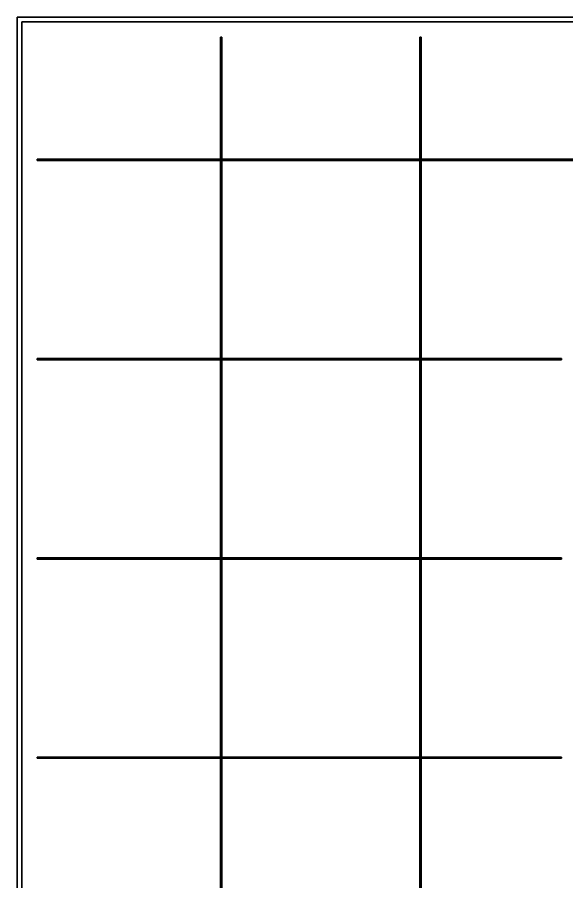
# Model space of a CAD drawing. Header units: metres. Extents: x -0.1 to 82.2, y -0.1 to 82.7.
# Drawn here: x -0.15 to 17.77, y 54.45 to 82.65 of the extents above; entities that cross this region are included whole.
import ezdxf

# ---------------------------------------------------------------- set-up
doc = ezdxf.new("R2010")
doc.units = ezdxf.units.M
doc.layers.add('Site_Joints', color=7, linetype='CONTINUOUS')
doc.layers.add('Site_Plaza', color=7, linetype='CONTINUOUS')

msp = doc.modelspace()

# ---------------------------------------------------------------- linework, layer by layer
at = {"layer": 'Site_Joints'}
for points in [[(6.48, 0.5, 0.002), (6.48, 82, 0.002), (6.52, 82, 0.002), (6.52, 0.5, 0.002)], [(6.48, 0.5, 0.01), (6.52, 0.5, 0.01), (6.52, 82, 0.01), (6.48, 82, 0.01)], [(6.48, 0.5, 0.002), (6.48, 0.5, 0.01), (6.48, 82, 0.01), (6.48, 82, 0.002)], [(6.48, 82, 0.002), (6.48, 82, 0.01), (6.52, 82, 0.01), (6.52, 82, 0.002)], [(6.52, 0.5, 0.002), (6.52, 82, 0.002), (6.52, 82, 0.01), (6.52, 0.5, 0.01)], [(12.98, 0.5, 0.002), (12.98, 82, 0.002), (13.02, 82, 0.002), (13.02, 0.5, 0.002)], [(12.98, 0.5, 0.01), (13.02, 0.5, 0.01), (13.02, 82, 0.01), (12.98, 82, 0.01)], [(12.98, 0.5, 0.002), (12.98, 0.5, 0.01), (12.98, 82, 0.01), (12.98, 82, 0.002)], [(12.98, 82, 0.002), (12.98, 82, 0.01), (13.02, 82, 0.01), (13.02, 82, 0.002)], [(13.02, 0.5, 0.002), (13.02, 82, 0.002), (13.02, 82, 0.01), (13.02, 0.5, 0.01)], [(0.5, 77.98, 0.002), (0.5, 78.02, 0.002), (81.5, 78.02, 0.002), (81.5, 77.98, 0.002)], [(0.5, 77.98, 0.01), (81.5, 77.98, 0.01), (81.5, 78.02, 0.01), (0.5, 78.02, 0.01)], [(0.5, 77.98, 0.002), (0.5, 77.98, 0.01), (0.5, 78.02, 0.01), (0.5, 78.02, 0.002)], [(0.5, 78.02, 0.002), (0.5, 78.02, 0.01), (81.5, 78.02, 0.01), (81.5, 78.02, 0.002)], [(0.5, 77.98, 0.002), (81.5, 77.98, 0.002), (81.5, 77.98, 0.01), (0.5, 77.98, 0.01)], [(0.5, 71.48, 0.002), (0.5, 71.52, 0.002), (17.6, 71.52, 0.002), (17.6, 71.48, 0.002)], [(0.5, 71.48, 0.01), (17.6, 71.48, 0.01), (17.6, 71.52, 0.01), (0.5, 71.52, 0.01)], [(0.5, 71.48, 0.002), (0.5, 71.48, 0.01), (0.5, 71.52, 0.01), (0.5, 71.52, 0.002)], [(0.5, 71.52, 0.002), (0.5, 71.52, 0.01), (17.6, 71.52, 0.01), (17.6, 71.52, 0.002)], [(0.5, 71.48, 0.002), (17.6, 71.48, 0.002), (17.6, 71.48, 0.01), (0.5, 71.48, 0.01)], [(17.6, 71.48, 0.002), (17.6, 71.52, 0.002), (17.6, 71.52, 0.01), (17.6, 71.48, 0.01)], [(0.5, 64.98, 0.002), (0.5, 65.02, 0.002), (17.6, 65.02, 0.002), (17.6, 64.98, 0.002)], [(0.5, 64.98, 0.01), (17.6, 64.98, 0.01), (17.6, 65.02, 0.01), (0.5, 65.02, 0.01)], [(0.5, 64.98, 0.002), (0.5, 64.98, 0.01), (0.5, 65.02, 0.01), (0.5, 65.02, 0.002)], [(0.5, 65.02, 0.002), (0.5, 65.02, 0.01), (17.6, 65.02, 0.01), (17.6, 65.02, 0.002)], [(0.5, 64.98, 0.002), (17.6, 64.98, 0.002), (17.6, 64.98, 0.01), (0.5, 64.98, 0.01)], [(17.6, 64.98, 0.002), (17.6, 65.02, 0.002), (17.6, 65.02, 0.01), (17.6, 64.98, 0.01)], [(0.5, 58.48, 0.002), (0.5, 58.52, 0.002), (17.6, 58.52, 0.002), (17.6, 58.48, 0.002)], [(0.5, 58.48, 0.01), (17.6, 58.48, 0.01), (17.6, 58.52, 0.01), (0.5, 58.52, 0.01)], [(0.5, 58.48, 0.002), (0.5, 58.48, 0.01), (0.5, 58.52, 0.01), (0.5, 58.52, 0.002)], [(0.5, 58.52, 0.002), (0.5, 58.52, 0.01), (17.6, 58.52, 0.01), (17.6, 58.52, 0.002)], [(0.5, 58.48, 0.002), (17.6, 58.48, 0.002), (17.6, 58.48, 0.01), (0.5, 58.48, 0.01)], [(17.6, 58.48, 0.002), (17.6, 58.52, 0.002), (17.6, 58.52, 0.01), (17.6, 58.48, 0.01)]]:
    msp.add_3dface(points, dxfattribs=at)
at = {"layer": 'Site_Plaza'}
for points in [[(-0.15, -0.15, -0.18), (-0.15, 82.65, -0.18), (82.15, 82.65, -0.18), (82.15, -0.15, -0.18)], [(-0.15, -0.15, -0.02), (82.15, -0.15, -0.02), (82.15, 82.65, -0.02), (-0.15, 82.65, -0.02)], [(-0.15, -0.15, -0.18), (-0.15, -0.15, -0.02), (-0.15, 82.65, -0.02), (-0.15, 82.65, -0.18)], [(-0.15, 82.65, -0.18), (-0.15, 82.65, -0.02), (82.15, 82.65, -0.02), (82.15, 82.65, -0.18)], [(0, 0, -0.6), (0, 82.5, -0.6), (82, 82.5, -0.6), (82, 0, -0.6)], [(0, 0), (82, 0), (82, 82.5), (0, 82.5)], [(0, 0, -0.6), (0, 0), (0, 82.5), (0, 82.5, -0.6)], [(0, 82.5, -0.6), (0, 82.5), (82, 82.5), (82, 82.5, -0.6)]]:
    msp.add_3dface(points, dxfattribs=at)

doc.saveas('drawing.dxf')
